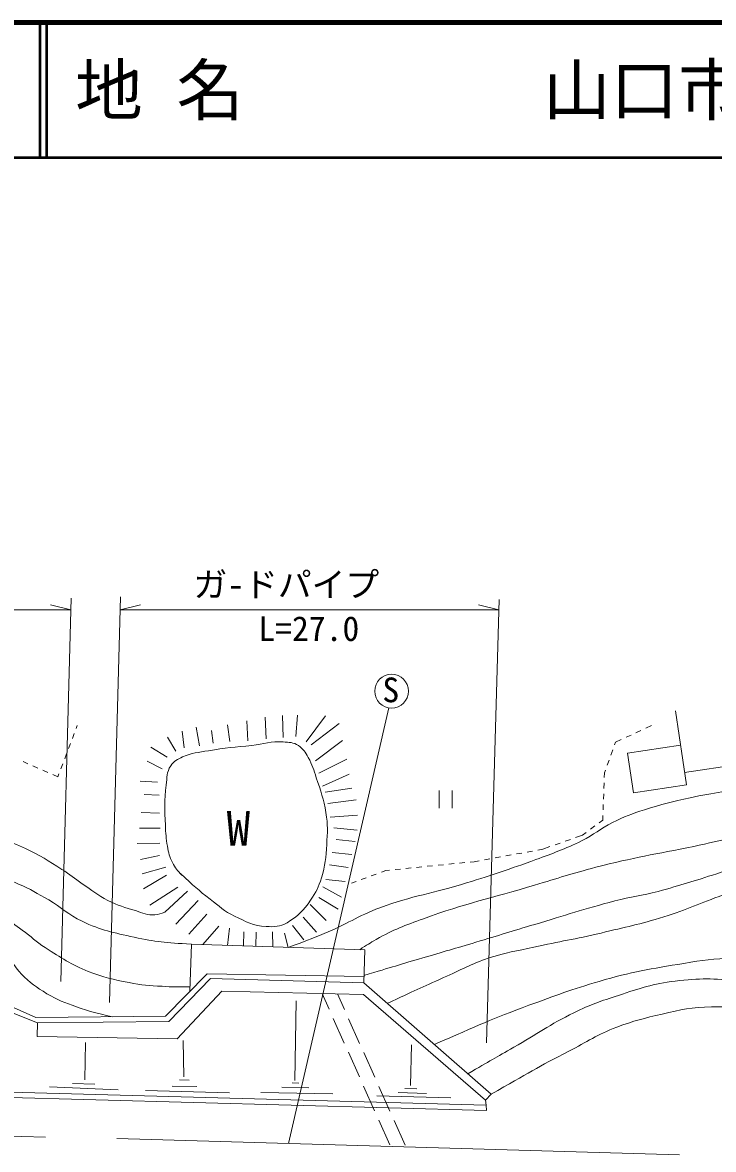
# Model space of a CAD drawing. Units: millimetres, scale not verified. Extents: x 40000 to 680000, y 20000 to 380000.
# Drawn here: x 366480 to 417643, y 296510 to 380000 of the extents above; entities that cross this region are included whole.
import ezdxf
from ezdxf.enums import TextEntityAlignment as Align

# ---------------------------------------------------------------- set-up
doc = ezdxf.new("R2010")
doc.units = ezdxf.units.MM
doc.header["$LTSCALE"] = 1000
for name, color, linetype, lineweight in [('M-BGD', 7, 'Continuous', 13), ('M-STR-HTXT', 7, 'Continuous', 13), ('M-TTL', 2, 'Continuous', 140), ('M-TTL-LINE', 7, 'Continuous', 50)]:
    doc.layers.add(name, color=color, linetype=linetype, lineweight=lineweight)
doc.layers.add('M-TTL-TXT', color=7, linetype='Continuous')
doc.styles.add('ＭＳ ゴシック', font='')
doc.styles.get('ＭＳ ゴシック').set_extended_font_data('MS Gothic')

msp = doc.modelspace()

# ---------------------------------------------------------------- linework, layer by layer
at = {"layer": 'M-BGD'}
for p, q in [((393598, 329232), (386183, 296955)), ((415648, 323526), (414829, 329002)), ((383091, 328275), (383170, 326790)), ((384458, 328525), (384511, 326934)), ((385734, 328665), (385778, 327035)), ((386830, 328674), (386716, 327096)), ((388903, 328626), (387491, 326715)), ((370310, 327326), (370168, 326953)), ((370533, 327911), (370452, 327700)), ((378300, 327498), (378438, 326276)), ((379344, 327789), (379594, 326408)), ((380469, 327538), (380587, 326611)), ((381658, 327960), (381829, 326737)), ((389937, 328065), (387851, 326496)), ((412269, 327551), (411907, 327382)), ((413057, 327919), (412632, 327720)), ((370026, 326579), (369884, 326205)), ((377205, 327044), (377823, 326006)), ((390165, 326820), (388184, 325295)), ((410394, 326676), (410323, 326482)), ((410819, 326875), (410394, 326676)), ((411544, 327213), (411182, 327044)), ((415209, 326464), (411289, 325878)), ((369742, 325831), (369600, 325457)), ((375978, 326310), (377200, 325581)), ((410186, 326106), (410049, 325730)), ((411728, 322940), (411289, 325878)), ((423696, 325662), (415511, 324439)), ((366881, 325084), (366514, 325243)), ((367615, 324765), (367248, 324924)), ((369457, 325083), (369315, 324709)), ((375706, 325269), (376810, 324704)), ((390490, 325422), (388420, 324377)), ((409912, 325354), (409774, 324979)), ((368349, 324447), (367982, 324606)), ((369093, 324125), (368716, 324288)), ((369173, 324335), (369093, 324125)), ((390661, 324324), (388680, 323430)), ((409566, 324408), (409554, 324062)), ((409637, 324603), (409566, 324408)), ((375193, 323797), (376469, 323731)), ((390863, 323272), (388891, 322992)), ((409541, 323662), (409527, 323263)), ((415648, 323526), (411728, 322940)), ((375482, 322811), (376600, 322758)), ((391196, 322422), (389075, 322133)), ((397327, 323097), (397327, 321797)), ((398302, 321797), (398302, 323097)), ((409514, 322863), (409500, 322463)), ((375259, 321483), (376626, 321417)), ((409487, 322063), (409473, 321663)), ((389270, 321121), (391286, 321287)), ((409176, 320717), (409448, 320917)), ((409460, 321264), (409448, 320917)), ((375141, 320313), (376666, 320313)), ((391251, 320170), (389535, 320348)), ((407421, 319618), (407939, 319803)), ((407939, 319803), (408211, 320004)), ((408533, 320242), (408854, 320479)), ((374960, 319172), (376643, 319211)), ((391102, 319327), (389700, 319476)), ((405020, 318758), (405538, 318943)), ((405915, 319078), (406291, 319213)), ((406668, 319348), (407045, 319483)), ((375223, 318002), (376616, 318278)), ((390874, 318371), (389402, 318503)), ((401482, 318116), (401876, 318187)), ((402270, 318259), (402663, 318330)), ((403057, 318402), (403450, 318473)), ((403844, 318544), (404237, 318616)), ((404631, 318687), (405020, 318758)), ((375338, 316924), (377086, 317423)), ((390598, 317387), (389213, 317589)), ((394061, 317248), (394459, 317287)), ((394857, 317327), (395255, 317367)), ((395653, 317406), (396051, 317446)), ((396449, 317486), (396847, 317525)), ((397246, 317565), (397644, 317605)), ((398042, 317645), (398440, 317684)), ((398838, 317724), (399236, 317764)), ((399634, 317803), (399912, 317831)), ((399912, 317831), (400302, 317902)), ((400695, 317973), (401089, 318045)), ((375430, 315819), (377152, 316819)), ((390379, 316362), (388942, 316519)), ((391550, 316498), (391925, 316637)), ((392300, 316777), (392675, 316916)), ((393050, 317056), (393385, 317180)), ((393385, 317180), (393663, 317208)), ((375903, 314597), (377981, 315938)), ((377008, 314084), (378691, 315648)), ((390094, 315213), (388727, 315967)), ((390840, 316234), (391175, 316358)), ((377823, 313193), (379480, 314948)), ((389849, 314319), (388420, 315170)), ((378803, 312455), (380135, 313953)), ((388964, 313469), (387772, 314652)), ((387298, 312043), (386474, 313094)), ((388258, 312606), (387268, 313719)), ((379820, 311685), (381020, 313051)), ((381651, 311626), (381809, 312902)), ((382843, 311588), (382863, 312626)), ((383746, 311559), (383775, 312617)), ((385019, 311518), (384984, 312626)), ((386155, 311481), (385887, 312534)), ((378983, 311712), (378880, 308235)), ((378983, 311712), (391825, 311298)), ((391825, 311298), (391746, 308853)), ((380159, 309531), (377062, 306392)), ((377309, 305980), (380408, 309179)), ((391761, 309321), (380159, 309531)), ((380408, 309179), (391746, 308853)), ((381237, 308238), (377927, 304711)), ((391739, 308001), (381237, 308238)), ((391746, 308853), (401188, 300599)), ((367474, 306283), (365154, 307312)), ((386641, 301619), (386747, 307510)), ((388657, 308071), (389180, 306902)), ((389795, 308045), (390317, 306880)), ((400768, 300165), (391739, 308001)), ((365404, 306747), (367586, 305881)), ((377062, 306392), (367474, 306283)), ((367560, 304873), (367586, 305881)), ((367586, 305881), (377309, 305980)), ((389487, 306218), (390304, 304393)), ((390623, 306195), (391440, 304370)), ((377927, 304711), (367560, 304873)), ((371088, 301664), (371154, 304425)), ((378431, 301895), (378379, 304585)), ((395221, 301260), (395287, 304271)), ((390611, 303708), (391429, 301883)), ((391747, 303685), (392564, 301860)), ((400833, 299390), (320812, 301615)), ((320858, 301955), (400815, 299802)), ((370181, 301402), (371825, 301349)), ((378103, 301671), (378813, 301632)), ((386440, 301444), (386939, 301426)), ((368472, 301139), (373560, 300928)), ((375578, 300882), (381810, 300698)), ((377550, 301211), (379378, 301185)), ((384132, 300729), (389457, 300631)), ((385690, 301124), (387682, 301084)), ((391735, 301198), (392553, 299373)), ((392870, 301175), (393687, 299350)), ((394288, 300734), (396391, 300655)), ((394787, 301024), (395668, 301010)), ((401188, 300599), (400768, 300165)), ((392710, 300483), (398192, 300327)), ((400768, 300165), (400815, 299802)), ((400815, 299802), (400833, 299390)), ((368186, 297409), (298143, 299572)), ((392859, 298688), (393677, 296863)), ((393993, 298665), (394810, 296840)), ((373452, 297330), (415126, 296102))]:
    msp.add_line(p, q, dxfattribs=at)
msp.add_circle((393808, 330464), 1250, dxfattribs=at)
for points, knots in [([(386155, 311481), (387439, 311940), (387792, 312079), (388825, 312502), (390468, 313174), (391281, 313803), (392947, 314415), (395392, 315314), (396869, 315484), (399356, 316259), (401372, 316888), (402498, 317256), (404481, 317982), (405829, 318476), (406593, 318743), (407883, 319373), (408815, 319827), (409232, 320274), (410161, 320734), (411053, 321175), (411581, 321373), (412528, 321680), (413829, 322102), (414581, 322265), (415915, 322568), (417725, 322978), (418781, 323007), (420589, 323426), (421337, 323599), (421758, 323701), (422482, 323958), (423009, 324145), (423360, 324244), (423725, 324668), (423833, 324794), (423847, 324900), (423882, 325062), (423935, 325304), (423884, 325449), (423922, 325694), (424006, 326235), (424032, 326559), (424267, 327054), (424420, 327377), (424531, 327572), (424819, 327784), (424969, 327894), (425042, 327941), (425233, 328021)], [0, 0, 0, 0, 1, 1, 1, 2, 2, 2, 3, 3, 3, 4, 4, 4, 5, 5, 5, 6, 6, 6, 7, 7, 7, 8, 8, 8, 9, 9, 9, 10, 10, 10, 11, 11, 11, 12, 12, 12, 13, 13, 13, 14, 14, 14, 15, 15, 15, 16, 16, 16, 16]), ([(378265, 316828), (377921, 317204), (377789, 317357), (377581, 317758), (377353, 318197), (377301, 318484), (377213, 318971), (377104, 319574), (377084, 319920), (377055, 320532), (377001, 321694), (376983, 322354), (377119, 323509), (377186, 324075), (377136, 324455), (377452, 324929), (377690, 325287), (377942, 325409), (378333, 325588), (379031, 325909), (379488, 325918), (380244, 326053), (381486, 326275), (382198, 326302), (383452, 326447), (384358, 326553), (384864, 326771), (385775, 326702), (386227, 326667), (386526, 326687), (386905, 326439), (387284, 326191), (387420, 325939), (387641, 325545), (387950, 324995), (388037, 324642), (388235, 324044), (388564, 323051), (388777, 322495), (388950, 321464), (389103, 320552), (389056, 320020), (389004, 319096), (388951, 318123), (388890, 317566), (388612, 316633), (388408, 315948), (388212, 315580), (387815, 314987), (387287, 314201), (386878, 313794), (386064, 313311), (385537, 312997), (385134, 313005), (384521, 313021), (383555, 313047), (383049, 313395), (382172, 313801), (381397, 314161), (381058, 314536), (380377, 315053), (379472, 315739), (379184, 316021), (378174, 316952)], [0, 0, 0, 0, 1, 1, 1, 2, 2, 2, 3, 3, 3, 4, 4, 4, 5, 5, 5, 6, 6, 6, 7, 7, 7, 8, 8, 8, 9, 9, 9, 10, 10, 10, 11, 11, 11, 12, 12, 12, 13, 13, 13, 14, 14, 14, 15, 15, 15, 16, 16, 16, 17, 17, 17, 18, 18, 18, 19, 19, 19, 20, 20, 20, 21, 21, 21, 21]), ([(434838, 323093), (434227, 322759), (434055, 322673), (433543, 322422), (432692, 322004), (432221, 321736), (431315, 321456), (430303, 321143), (429714, 321037), (428672, 320844), (427402, 320609), (426684, 320502), (425398, 320371), (424038, 320233), (423263, 320292), (421908, 320115), (419648, 319819), (418419, 319428), (416188, 318966), (413350, 318377), (411736, 318145), (408931, 317413), (407145, 316946), (406163, 316619), (404395, 316091), (401183, 315132), (399330, 314756), (396181, 313606), (394777, 313094), (393971, 312814), (392675, 312068), (392187, 311787), (392004, 311689), (391447, 311310)], [0, 0, 0, 0, 1, 1, 1, 2, 2, 2, 3, 3, 3, 4, 4, 4, 5, 5, 5, 6, 6, 6, 7, 7, 7, 8, 8, 8, 9, 9, 9, 10, 10, 10, 11, 11, 11, 11]), ([(358541, 321069), (359280, 320933), (359478, 320889), (360075, 320762), (361374, 320485), (362099, 320312), (363371, 319929), (364682, 319534), (365451, 319386), (366693, 318807), (367793, 318294), (368363, 317910), (369388, 317260), (370000, 316872), (370306, 316600), (370907, 316195), (371640, 315700), (372012, 315354), (372800, 314953), (373560, 314565), (374035, 314450), (374851, 314203), (375398, 314037), (375714, 313823), (376282, 313894), (376573, 313931), (376713, 313959), (377008, 314084)], [0, 0, 0, 0, 1, 1, 1, 2, 2, 2, 3, 3, 3, 4, 4, 4, 5, 5, 5, 6, 6, 6, 7, 7, 7, 8, 8, 8, 9, 9, 9, 9]), ([(391764, 309408), (393883, 310038), (394414, 310197), (396114, 310700), (397654, 311155), (398519, 311403), (400058, 311863), (401763, 312373), (402712, 312675), (404417, 313185), (406726, 313875), (408007, 314306), (410338, 314920), (411582, 315248), (412313, 315290), (413553, 315630), (415257, 316098), (416203, 316392), (417882, 316942), (418819, 317248), (419331, 317460), (420268, 317770), (421254, 318096), (421806, 318284), (422812, 318539), (423477, 318707), (423846, 318835), (424528, 318907), (424963, 318953), (425127, 318964), (425647, 318964)], [0, 0, 0, 0, 1, 1, 1, 2, 2, 2, 3, 3, 3, 4, 4, 4, 5, 5, 5, 6, 6, 6, 7, 7, 7, 8, 8, 8, 9, 9, 9, 10, 10, 10, 10]), ([(353010, 317013), (354215, 317278), (354558, 317345), (355561, 317504), (356863, 317710), (357599, 317891), (358918, 317863), (360350, 317832), (361158, 317707), (362557, 317398), (364018, 317076), (364809, 316760), (366186, 316176), (367093, 315790), (367563, 315488), (368415, 314992), (369403, 314417), (369850, 313908), (370885, 313419), (372313, 312745), (373207, 312572), (374750, 312236), (376378, 311882), (377015, 311846), (378983, 311712)], [0, 0, 0, 0, 1, 1, 1, 2, 2, 2, 3, 3, 3, 4, 4, 4, 5, 5, 5, 6, 6, 6, 7, 7, 7, 8, 8, 8, 8]), ([(393482, 307335), (395499, 308270), (396018, 308514), (397656, 309239), (398965, 309818), (399662, 310237), (401017, 310695), (402282, 311123), (403039, 311200), (404342, 311494), (406279, 311933), (407384, 312086), (409317, 312545), (411144, 312978), (412178, 313191), (413971, 313748), (415719, 314290), (416641, 314761), (418369, 315365), (420010, 315938), (420915, 316307), (422589, 316775), (423837, 317123), (424542, 317322), (425824, 317505), (427192, 317700), (427974, 317675), (429354, 317741), (431516, 317845), (432241, 317820), (434896, 317800)], [0, 0, 0, 0, 1, 1, 1, 2, 2, 2, 3, 3, 3, 4, 4, 4, 5, 5, 5, 6, 6, 6, 7, 7, 7, 8, 8, 8, 9, 9, 9, 10, 10, 10, 10]), ([(358225, 315488), (359461, 315496), (359881, 315490), (360924, 315322), (362064, 315137), (362712, 314982), (363769, 314517), (364915, 314013), (365423, 313478), (366451, 312762), (367141, 312281), (367456, 311911), (368166, 311460), (369367, 310699), (370031, 310225), (371351, 309700), (372487, 309249), (373171, 309113), (374369, 308872), (375311, 308683), (375855, 308653), (376814, 308596), (377624, 308547), (377906, 308545), (378890, 308554)], [0, 0, 0, 0, 1, 1, 1, 2, 2, 2, 3, 3, 3, 4, 4, 4, 5, 5, 5, 6, 6, 6, 7, 7, 7, 8, 8, 8, 8]), ([(363226, 312397), (363612, 312229), (363736, 312159), (364045, 311973), (364583, 311648), (364862, 311412), (365287, 310948), (365766, 310425), (365894, 310012), (366392, 309508), (367048, 308844), (367490, 308538), (368285, 308049), (369081, 307558), (369596, 307404), (370474, 307082), (371487, 306711), (371881, 306632), (373137, 306347)], [0, 0, 0, 0, 1, 1, 1, 2, 2, 2, 3, 3, 3, 4, 4, 4, 5, 5, 5, 6, 6, 6, 6]), ([(396972, 304284), (400292, 305742), (401201, 306166), (403982, 307190), (405998, 307933), (407126, 308364), (409189, 308965), (411593, 309666), (412988, 309895), (415460, 310296), (416859, 310524), (417652, 310650), (419069, 310681), (420546, 310713), (421376, 310522), (422826, 310237), (423882, 310030), (424491, 309932), (425488, 309527), (426253, 309217), (426652, 308972), (427369, 308563), (427928, 308245), (428198, 307993), (428762, 307682), (429559, 307244), (429968, 306868), (430853, 306657), (431612, 306475), (432082, 306485), (432851, 306617), (433429, 306717), (433761, 306862), (434228, 307216), (434610, 307505), (434739, 307768), (434991, 308175), (435294, 308666), (435418, 308969), (435635, 309503), (435848, 310025), (435829, 310374), (436095, 310871), (436339, 311325), (436476, 311642), (436924, 311896), (437468, 312205), (437863, 312237), (438488, 312238), (439521, 312240), (440105, 312097), (441098, 311814), (442338, 311461), (442940, 310991), (444175, 310618), (445311, 310274), (445981, 310209), (447140, 309947), (448208, 309706), (448823, 309636), (449874, 309329), (451162, 308953), (451966, 308831), (453069, 308067), (453651, 307665), (453897, 307479), (454457, 306904)], [0, 0, 0, 0, 1, 1, 1, 2, 2, 2, 3, 3, 3, 4, 4, 4, 5, 5, 5, 6, 6, 6, 7, 7, 7, 8, 8, 8, 9, 9, 9, 10, 10, 10, 11, 11, 11, 12, 12, 12, 13, 13, 13, 14, 14, 14, 15, 15, 15, 16, 16, 16, 17, 17, 17, 18, 18, 18, 19, 19, 19, 20, 20, 20, 21, 21, 21, 22, 22, 22, 22]), ([(399448, 302121), (401110, 303075), (401526, 303313), (402857, 304079), (404599, 305079), (405513, 305755), (407314, 306642), (408553, 307252), (409295, 307497), (410608, 307924), (412221, 308450), (413134, 308787), (414819, 308989), (416616, 309205), (417656, 309192), (419453, 308970), (421001, 308778), (421848, 308486), (423319, 307964), (424920, 307395), (425728, 306854), (427243, 306085), (428558, 305418), (429211, 304868), (430576, 304310), (431528, 303921), (432079, 303684), (433100, 303561), (434325, 303413), (435025, 303618), (436256, 303699), (437929, 303809), (438855, 304113), (440531, 304079), (442063, 304047), (442940, 303942), (444416, 303526), (445715, 303161), (446407, 302835), (447645, 302299), (448286, 302021), (448590, 301726), (449262, 301536), (449691, 301415), (449869, 301377), (450382, 301319)], [0, 0, 0, 0, 1, 1, 1, 2, 2, 2, 3, 3, 3, 4, 4, 4, 5, 5, 5, 6, 6, 6, 7, 7, 7, 8, 8, 8, 9, 9, 9, 10, 10, 10, 11, 11, 11, 12, 12, 12, 13, 13, 13, 14, 14, 14, 15, 15, 15, 15]), ([(401188, 300599), (403926, 302172), (404650, 302611), (406927, 303790), (408304, 304502), (409027, 305016), (410477, 305565), (411760, 306050), (412514, 306229), (413850, 306541), (415248, 306867), (416052, 307070), (417488, 307073), (418153, 307075), (418411, 307078), (419189, 306993)], [0, 0, 0, 0, 1, 1, 1, 2, 2, 2, 3, 3, 3, 4, 4, 4, 5, 5, 5, 5])]:
    msp.add_open_spline(points, degree=3, knots=knots, dxfattribs=at)
at = {"layer": 'M-STR-HTXT'}
for p, q in [((369321, 308941), (370081, 337357)), ((373736, 337440), (372915, 307388)), ((321776, 336487), (370058, 336487)), ((370058, 336487), (368558, 336862)), ((373710, 336487), (375210, 336862)), ((373710, 336487), (401755, 336487)), ((401755, 336487), (400255, 336862)), ((401777, 337256), (400837, 304415))]:
    msp.add_line(p, q, dxfattribs=at)
at = {"layer": 'M-TTL'}
msp.add_line((680000, 380000), (40000, 380000), dxfattribs=at)
at = {"layer": 'M-TTL-LINE'}
for p, q in [((367750, 380000), (367750, 370000)), ((368250, 380000), (368250, 370000)), ((40000, 370000), (680000, 370000))]:
    msp.add_line(p, q, dxfattribs=at)

# ---------------------------------------------------------------- texts
at = {"layer": 'M-BGD', "style": 'ＭＳ ゴシック'}
for s, height, p in [('S', 1833, (393129, 329091)), ('W', 2566, (381593, 318249))]:
    msp.add_text(s, height=height, dxfattribs=at).set_placement(p, align=Align.BOTTOM_LEFT)
at = {"layer": 'M-STR-HTXT', "style": 'ＭＳ ゴシック'}
for s, p in [('ガ-ドパイプ', (379140, 336900)), ('L=27.0', (383937, 333633))]:
    msp.add_text(s, height=1833, dxfattribs=at).set_placement(p, align=Align.BOTTOM_LEFT)
at = {"layer": 'M-TTL-TXT', "style": 'ＭＳ ゴシック'}
for s, p in [('地 名', (370380, 375000)), ('山口市徳地船路', (405024, 375000))]:
    msp.add_text(s, height=3666, dxfattribs=at).set_placement(p, align=Align.MIDDLE_LEFT)

doc.saveas('drawing.dxf')
